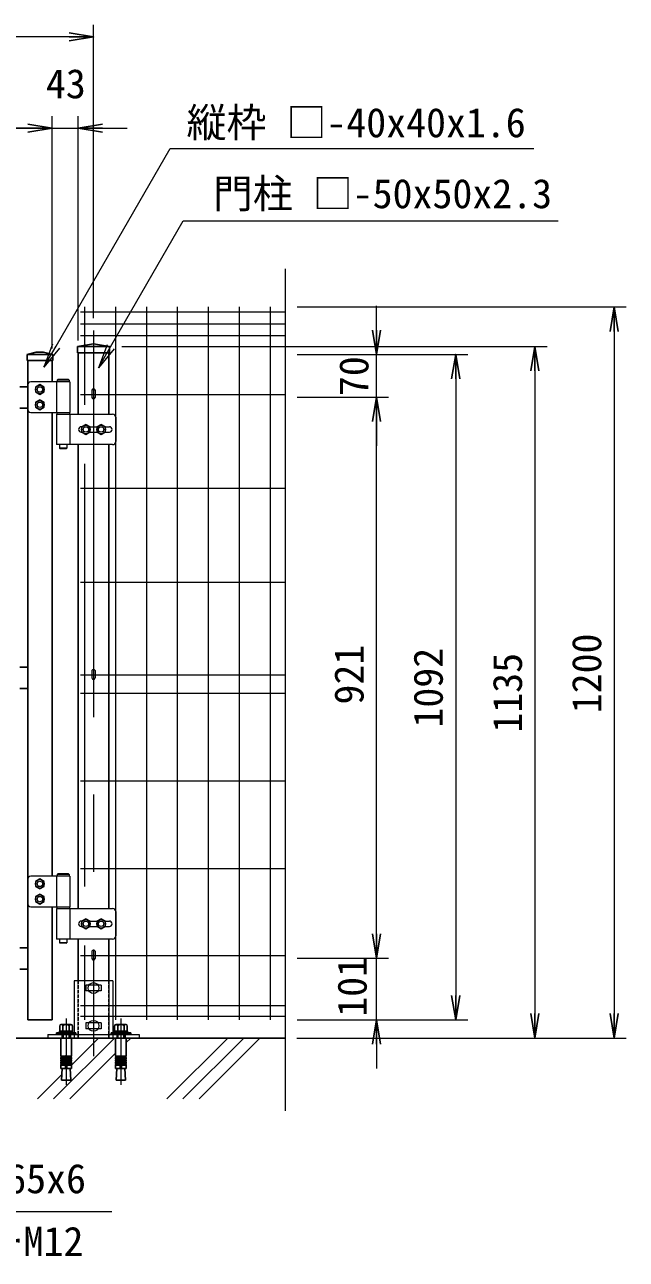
# Model space of a CAD drawing. Units: millimetres, scale not verified. Extents: x -3536 to 4864, y -2970 to 2970.
# Drawn here: x -1741 to -753, y -670 to 1356 of the extents above; entities that cross this region are included whole.
import ezdxf
from ezdxf.enums import TextEntityAlignment as Align

# ---------------------------------------------------------------- set-up
doc = ezdxf.new("R2010")
doc.units = ezdxf.units.MM
doc.header["$LTSCALE"] = 20
for name, pattern in [('DASHED', [7.5, 6, -1.5]), ('USER1', [50.8, 31.75, -6.35, 6.35, -6.35]), ('USER3', [0.375, 0.25, -0.125])]:
    doc.linetypes.add(name, pattern=pattern)
for name, color, linetype, lineweight in [('0-1_D-BMK', 2, 'USER1', 13), ('0-2_D-STR1', 1, 'Continuous', 25), ('0-3_D-STR3', 3, 'Continuous', 13), ('0-4_D-STR-TXT', 7, 'Continuous', 13), ('0-5_D-STR2', 7, 'Continuous', 13), ('0-6_D-STR-DIM', 7, 'Continuous', 13), ('0-7_0', 7, 'Continuous', 25), ('0-9_D-DCR-HCH', 7, 'Continuous', 13), ('0-A_D-BGD', 7, 'Continuous', 25)]:
    doc.layers.add(name, color=color, linetype=linetype, lineweight=lineweight)
doc.styles.add('ＭＳ ゴシック', font='')
doc.styles.get('ＭＳ ゴシック').set_extended_font_data('MS Gothic')

# ---------------------------------------------------------------- blocks, each defined once
blk = doc.blocks.new('_Open')
at = {"layer": '0-7_0'}
blk.add_line((-20, 3.33), (0, 0), dxfattribs=at)
blk.add_lwpolyline([(-20, -3.33), (0, 0), (-20, 0)], dxfattribs=at)
blk = doc.blocks.new('ベースプレート部品\u3000正面図')
at = {"layer": '0-3_D-STR3'}
for p, q in [((17927, 48401.4), (16666.9, 48401.4)), ((16666.9, 48401.4), (16666.9, 46641.4)), ((17546.8, 48256.4), (17046.7, 48256.4)), ((17046.7, 48256.4), (17046.7, 48066.4)), ((17546.7, 48256.4), (17546.7, 48066.4)), ((17927, 48401.4), (17927, 46641.4)), ((17546.7, 48066.4), (17046.8, 48066.4)), ((15797, 46641.4), (18797, 46641.4)), ((17546.8, 47016.4), (17046.7, 47016.4)), ((17046.7, 47016.4), (17046.7, 46826.4)), ((17546.7, 46826.4), (17046.8, 46826.4)), ((17546.7, 47016.4), (17546.7, 46826.4)), ((18797, 46641.4), (18797, 46521.4))]:
    blk.add_line(p, q, dxfattribs=at)
at = {"layer": '0-3_D-STR3', "linetype": 'DASHED'}
for p, q in [((16786.9, 48401.4), (16786.9, 46521.4)), ((17806.9, 46521.4), (17806.9, 48401.4)), ((16258.9, 46641.4), (16258.9, 46521.4)), ((16538.7, 46641.4), (16538.7, 46521.4)), ((16666.9, 46641.4), (16666.9, 46521.4)), ((17927, 46641.4), (17927, 46521.4)), ((18058.7, 46641.4), (18058.7, 46521.4)), ((18338.7, 46641.4), (18338.7, 46521.4))]:
    blk.add_line(p, q, dxfattribs=at)
at = {"layer": '0-3_D-STR3'}
blk.add_lwpolyline([(15797, 46641.4), (15797, 46521.4), (18797, 46521.4)], dxfattribs=at)

msp = doc.modelspace()

# ---------------------------------------------------------------- linework, layer by layer
at = {"layer": '0-1_D-BMK'}
for p, q in [((-1627.88, 854.55), (-1627.88, -337.01)), ((-1672.88, -275.1), (-1672.88, -384.1)), ((-1582.88, -275.1), (-1582.88, -384.1))]:
    msp.add_line(p, q, dxfattribs=at)
at = {"layer": '0-2_D-STR1'}
for p, q in [((-1627.88, 832.66), (-1654.38, 827.99)), ((-1694.88, 814.99), (-1736.88, 814.99)), ((-1736.88, 804.99), (-1736.88, 814.99)), ((-1709.88, 818.99), (-1694.88, 814.99)), ((-1694.88, 804.99), (-1694.88, 814.99)), ((-1654.38, 827.99), (-1654.38, 817.99)), ((-1654.38, 817.99), (-1601.38, 817.99)), ((-1652.88, 817.99), (-1652.88, 716.99)), ((-1601.38, 827.99), (-1611.88, 827.99)), ((-1611.88, 817.99), (-1601.38, 817.99)), ((-1602.88, 817.99), (-1602.88, 716.99)), ((-1601.38, 827.99), (-1601.38, 817.99)), ((-1736.88, 804.99), (-1694.88, 804.99)), ((-1735.88, 804.99), (-1735.88, -277.01)), ((-1695.88, 804.99), (-1695.88, 769.99)), ((-1735.88, 762.09), (-1748.88, 762.09)), ((-1735.88, 727.09), (-1748.88, 727.09)), ((-1695.88, 719.99), (-1695.88, -41.51)), ((-1652.88, 666.99), (-1652.88, -94.51)), ((-1602.88, 666.99), (-1602.88, -94.51)), ((-1735.88, 301.59), (-1748.88, 301.59)), ((-1735.88, 266.59), (-1748.88, 266.59)), ((-1695.88, -91.51), (-1695.88, -277.01)), ((-1735.88, -158.91), (-1748.88, -158.91)), ((-1652.88, -144.51), (-1652.88, -213.01)), ((-1602.88, -144.51), (-1602.88, -213.01)), ((-1735.88, -193.91), (-1748.88, -193.91)), ((-1695.88, -277.01), (-1735.88, -277.01)), ((-1602.88, -307.01), (-1652.88, -307.01))]:
    msp.add_line(p, q, dxfattribs=at)
at = {"layer": '0-2_D-STR1', "linetype": 'USER3'}
for p, q in [((-1652.88, -213.01), (-1652.88, -307.01)), ((-1602.88, -213.01), (-1602.88, -307.01))]:
    msp.add_line(p, q, dxfattribs=at)
at = {"layer": '0-2_D-STR1'}
for points in [[(-1627.88, 832.66), (-1601.38, 827.99), (-1654.38, 827.99)], [(-1709.88, 818.99), (-1721.88, 818.99), (-1736.88, 814.99)]]:
    msp.add_lwpolyline(points, dxfattribs=at)
at = {"layer": '0-3_D-STR3'}
for p, q in [((-1667.68, 772.99), (-1687.68, 772.99)), ((-1735.88, 764.99), (-1735.88, 724.99)), ((-1666.88, 769.99), (-1730.88, 769.99)), ((-1688.48, 769.99), (-1688.48, 719.99)), ((-1667.68, 769.99), (-1687.68, 769.99)), ((-1666.88, 769.99), (-1666.88, 719.99)), ((-1630.48, 756.71), (-1630.48, 744.54)), ((-1625.28, 756.71), (-1625.28, 744.54)), ((-1730.88, 719.99), (-1666.88, 719.99)), ((-1688.48, 716.99), (-1688.48, 666.99)), ((-1688.48, 716.99), (-1596.48, 716.99)), ((-1688.18, 719.99), (-1667.18, 719.99)), ((-1688.18, 719.99), (-1688.18, 716.99)), ((-1688.18, 716.99), (-1667.18, 716.99)), ((-1667.18, 719.99), (-1667.18, 716.99)), ((-1666.88, 716.99), (-1666.88, 666.99)), ((-1591.48, 711.99), (-1591.48, 671.99)), ((-1647.88, 696.49), (-1646.62, 696.49)), ((-1634.15, 696.49), (-1621.62, 696.49)), ((-1609.15, 696.49), (-1601.88, 696.49)), ((-1647.88, 687.49), (-1646.62, 687.49)), ((-1634.15, 687.49), (-1621.62, 687.49)), ((-1609.15, 687.49), (-1601.88, 687.49)), ((-1596.48, 666.99), (-1688.48, 666.99)), ((-1683.68, 666.99), (-1683.68, 660.99)), ((-1671.68, 660.99), (-1683.68, 660.99)), ((-1682.68, 659.99), (-1683.68, 660.99)), ((-1672.68, 659.99), (-1682.68, 659.99)), ((-1672.68, 659.99), (-1671.68, 660.99)), ((-1671.68, 666.99), (-1671.68, 660.99)), ((-1630.48, 296.21), (-1630.48, 284.04)), ((-1625.28, 296.21), (-1625.28, 284.04)), ((-1686.68, -37.51), (-1687.68, -38.51)), ((-1687.68, -38.51), (-1687.68, -41.51)), ((-1667.68, -38.51), (-1687.68, -38.51)), ((-1668.68, -37.51), (-1686.68, -37.51)), ((-1668.68, -37.51), (-1667.68, -38.51)), ((-1667.68, -38.51), (-1667.68, -41.51)), ((-1735.88, -46.51), (-1735.88, -86.51)), ((-1666.88, -41.51), (-1730.88, -41.51)), ((-1688.48, -41.51), (-1688.48, -91.51)), ((-1667.68, -41.51), (-1687.68, -41.51)), ((-1666.88, -41.51), (-1666.88, -91.51)), ((-1730.88, -91.51), (-1666.88, -91.51)), ((-1688.48, -94.51), (-1688.48, -144.51)), ((-1688.48, -94.51), (-1596.48, -94.51)), ((-1688.18, -91.51), (-1688.18, -94.51)), ((-1688.18, -94.51), (-1667.18, -94.51)), ((-1666.88, -94.51), (-1666.88, -144.51)), ((-1591.48, -99.51), (-1591.48, -139.51)), ((-1647.88, -115.01), (-1646.62, -115.01)), ((-1634.15, -115.01), (-1621.62, -115.01)), ((-1609.15, -115.01), (-1601.88, -115.01)), ((-1647.88, -124.01), (-1646.62, -124.01)), ((-1634.15, -124.01), (-1621.62, -124.01)), ((-1609.15, -124.01), (-1601.88, -124.01)), ((-1596.48, -144.51), (-1688.48, -144.51)), ((-1683.68, -144.51), (-1683.68, -150.51)), ((-1671.68, -144.51), (-1671.68, -150.51)), ((-1630.48, -164.29), (-1630.48, -176.46)), ((-1625.28, -164.29), (-1625.28, -176.46)), ((-1681.53, -307.01), (-1664.23, -307.01)), ((-1591.53, -307.01), (-1574.23, -307.01))]:
    msp.add_line(p, q, dxfattribs=at)
at = {"layer": '0-3_D-STR3', "lineweight": 25}
for p, q in [((-1688.88, -298.71), (-1688.88, -301.01)), ((-1656.88, -298.71), (-1688.88, -298.71)), ((-1688.88, -301.01), (-1656.88, -301.01)), ((-1662.13, -295.71), (-1683.63, -295.71)), ((-1683.63, -295.71), (-1683.63, -298.71)), ((-1683.63, -298.71), (-1662.13, -298.71)), ((-1683.27, -287.41), (-1683.27, -295.71)), ((-1683.27, -295.71), (-1662.49, -295.71)), ((-1665.09, -284.91), (-1680.68, -284.91)), ((-1678.88, -284.91), (-1666.88, -284.91)), ((-1678.88, -301.01), (-1678.88, -307.01)), ((-1678.08, -295.71), (-1678.08, -287.41)), ((-1677.8, -307.01), (-1677.8, -301.01)), ((-1674.38, -295.71), (-1673.58, -298.71)), ((-1671.38, -298.71), (-1672.19, -295.71)), ((-1667.96, -307.01), (-1667.96, -301.01)), ((-1667.69, -295.71), (-1667.69, -287.41)), ((-1666.88, -307.01), (-1666.88, -301.01)), ((-1662.49, -295.71), (-1662.49, -287.41)), ((-1662.13, -298.71), (-1662.13, -295.71)), ((-1656.88, -301.01), (-1656.88, -298.71)), ((-1598.88, -298.71), (-1598.88, -301.01)), ((-1566.88, -298.71), (-1598.88, -298.71)), ((-1598.88, -301.01), (-1566.88, -301.01)), ((-1572.13, -295.71), (-1593.63, -295.71)), ((-1593.63, -295.71), (-1593.63, -298.71)), ((-1593.63, -298.71), (-1572.13, -298.71)), ((-1593.27, -287.41), (-1593.27, -295.71)), ((-1593.27, -295.71), (-1572.49, -295.71)), ((-1575.09, -284.91), (-1590.68, -284.91)), ((-1588.88, -284.91), (-1576.88, -284.91)), ((-1588.88, -301.01), (-1588.88, -307.01)), ((-1588.08, -295.71), (-1588.08, -287.41)), ((-1587.8, -307.01), (-1587.8, -301.01)), ((-1584.38, -295.71), (-1583.58, -298.71)), ((-1581.38, -298.71), (-1582.19, -295.71)), ((-1577.96, -307.01), (-1577.96, -301.01)), ((-1577.69, -295.71), (-1577.69, -287.41)), ((-1576.88, -307.01), (-1576.88, -301.01)), ((-1572.49, -295.71), (-1572.49, -287.41)), ((-1572.13, -298.71), (-1572.13, -295.71)), ((-1566.88, -301.01), (-1566.88, -298.71)), ((-1681.53, -307.01), (-1681.53, -337.05)), ((-1664.23, -307.01), (-1664.23, -337.05)), ((-1591.53, -307.01), (-1591.53, -337.05)), ((-1574.23, -307.01), (-1574.23, -337.05)), ((-1673.88, -337.05), (-1681.53, -337.05)), ((-1681.53, -339.55), (-1681.1, -337.09)), ((-1681.53, -339.55), (-1673.88, -339.55)), ((-1681.53, -339.55), (-1681.53, -341.05)), ((-1681.53, -341.05), (-1673.88, -341.05)), ((-1681.53, -343.55), (-1681.1, -341.09)), ((-1681.53, -343.55), (-1673.88, -343.55)), ((-1681.53, -343.55), (-1681.53, -345.05)), ((-1673.88, -337.05), (-1673.88, -357.01)), ((-1671.88, -337.05), (-1664.23, -337.05)), ((-1671.88, -337.05), (-1671.88, -357.01)), ((-1664.23, -339.55), (-1671.88, -339.55)), ((-1664.23, -341.05), (-1671.88, -341.05)), ((-1664.23, -343.55), (-1671.88, -343.55)), ((-1664.23, -339.55), (-1664.67, -337.09)), ((-1664.23, -343.55), (-1664.67, -341.09)), ((-1664.23, -339.55), (-1664.23, -341.05)), ((-1664.23, -343.55), (-1664.23, -345.05)), ((-1583.88, -337.05), (-1591.53, -337.05)), ((-1591.53, -339.55), (-1591.1, -337.09)), ((-1591.53, -339.55), (-1583.88, -339.55)), ((-1591.53, -339.55), (-1591.53, -341.05)), ((-1591.53, -341.05), (-1583.88, -341.05)), ((-1591.53, -343.55), (-1591.1, -341.09)), ((-1591.53, -343.55), (-1583.88, -343.55)), ((-1591.53, -343.55), (-1591.53, -345.05)), ((-1583.88, -337.05), (-1583.88, -357.01)), ((-1581.88, -337.05), (-1574.23, -337.05)), ((-1581.88, -337.05), (-1581.88, -357.01)), ((-1574.23, -339.55), (-1581.88, -339.55)), ((-1574.23, -341.05), (-1581.88, -341.05)), ((-1574.23, -343.55), (-1581.88, -343.55)), ((-1574.23, -339.55), (-1574.67, -337.09)), ((-1574.23, -343.55), (-1574.67, -341.09)), ((-1574.23, -339.55), (-1574.23, -341.05)), ((-1574.23, -343.55), (-1574.23, -345.05)), ((-1681.53, -345.05), (-1673.88, -345.05)), ((-1681.53, -347.55), (-1681.1, -345.09)), ((-1681.53, -347.55), (-1673.88, -347.55)), ((-1681.53, -347.55), (-1681.53, -349.05)), ((-1681.53, -351.51), (-1681.1, -349.05)), ((-1681.53, -349.05), (-1673.88, -349.05)), ((-1681.53, -351.51), (-1673.88, -351.51)), ((-1681.53, -351.51), (-1681.53, -357.01)), ((-1681.53, -357.01), (-1664.23, -357.01)), ((-1679.38, -357.01), (-1680.46, -376.11)), ((-1664.23, -345.05), (-1671.88, -345.05)), ((-1664.23, -347.55), (-1671.88, -347.55)), ((-1664.23, -349.05), (-1671.88, -349.05)), ((-1664.23, -351.51), (-1671.88, -351.51)), ((-1666.39, -357.01), (-1665.3, -376.11)), ((-1664.23, -347.55), (-1664.67, -345.09)), ((-1664.23, -351.51), (-1664.67, -349.05)), ((-1664.23, -347.55), (-1664.23, -349.05)), ((-1664.23, -351.51), (-1664.23, -357.01)), ((-1591.53, -345.05), (-1583.88, -345.05)), ((-1591.53, -347.55), (-1591.1, -345.09)), ((-1591.53, -347.55), (-1583.88, -347.55)), ((-1591.53, -347.55), (-1591.53, -349.05)), ((-1591.53, -351.51), (-1591.1, -349.05)), ((-1591.53, -349.05), (-1583.88, -349.05)), ((-1591.53, -351.51), (-1583.88, -351.51)), ((-1591.53, -351.51), (-1591.53, -357.01)), ((-1591.53, -357.01), (-1574.23, -357.01)), ((-1589.38, -357.01), (-1590.46, -376.11)), ((-1574.23, -345.05), (-1581.88, -345.05)), ((-1574.23, -347.55), (-1581.88, -347.55)), ((-1574.23, -349.05), (-1581.88, -349.05)), ((-1574.23, -351.51), (-1581.88, -351.51)), ((-1576.39, -357.01), (-1575.3, -376.11)), ((-1574.23, -347.55), (-1574.67, -345.09)), ((-1574.23, -351.51), (-1574.67, -349.05)), ((-1574.23, -347.55), (-1574.23, -349.05)), ((-1574.23, -351.51), (-1574.23, -357.01)), ((-1665.3, -376.11), (-1680.46, -376.11)), ((-1575.3, -376.11), (-1590.46, -376.11))]:
    msp.add_line(p, q, dxfattribs=at)
at = {"layer": '0-3_D-STR3'}
for points in [[(-1668.68, 773.99), (-1686.68, 773.99), (-1687.68, 772.99), (-1687.68, 769.99)], [(-1668.68, 773.99), (-1667.68, 772.99), (-1667.68, 769.99)], [(-1688.18, -91.51), (-1667.18, -91.51), (-1667.18, -94.51)], [(-1672.68, -151.51), (-1671.68, -150.51), (-1683.68, -150.51)], [(-1672.68, -151.51), (-1682.68, -151.51), (-1683.68, -150.51)]]:
    msp.add_lwpolyline(points, dxfattribs=at)
for points in [[(-1715.88, 765.59), (-1722.9, 761.54), (-1722.9, 753.44), (-1715.88, 749.39), (-1708.87, 753.44), (-1708.87, 761.54)], [(-1715.88, 740.59), (-1722.9, 736.54), (-1722.9, 728.44), (-1715.88, 724.39), (-1708.87, 728.44), (-1708.87, 736.54)], [(-1640.38, 700.09), (-1647.4, 696.04), (-1647.4, 687.94), (-1640.38, 683.89), (-1633.37, 687.94), (-1633.37, 696.04)], [(-1615.38, 700.09), (-1622.4, 696.04), (-1622.4, 687.94), (-1615.38, 683.89), (-1608.37, 687.94), (-1608.37, 696.04)], [(-1715.88, -45.91), (-1722.9, -49.96), (-1722.9, -58.06), (-1715.88, -62.11), (-1708.87, -58.06), (-1708.87, -49.96)], [(-1715.88, -70.91), (-1722.9, -74.96), (-1722.9, -83.06), (-1715.88, -87.11), (-1708.87, -83.06), (-1708.87, -74.96)], [(-1640.38, -111.41), (-1647.4, -115.46), (-1647.4, -123.56), (-1640.38, -127.61), (-1633.37, -123.56), (-1633.37, -115.46)], [(-1615.38, -111.41), (-1622.4, -115.46), (-1622.4, -123.56), (-1615.38, -127.61), (-1608.37, -123.56), (-1608.37, -115.46)]]:
    msp.add_lwpolyline(points, close=True, dxfattribs=at)
for centre, radius in [((-1715.88, 757.49), 7.03), ((-1715.88, 757.49), 4.5), ((-1715.88, 732.49), 7.03), ((-1715.88, 732.49), 4.5), ((-1640.38, 691.99), 7.03), ((-1640.38, 691.99), 4.5), ((-1615.38, 691.99), 7.03), ((-1615.38, 691.99), 4.5), ((-1715.88, -54.01), 7.03), ((-1715.88, -54.01), 4.5), ((-1715.88, -79.01), 7.03), ((-1715.88, -79.01), 4.5), ((-1640.38, -119.51), 7.03), ((-1640.38, -119.51), 4.5), ((-1615.38, -119.51), 7.03), ((-1615.38, -119.51), 4.5), ((-1627.88, -225.01), 9), ((-1627.88, -287.01), 9)]:
    msp.add_circle(centre, radius, dxfattribs=at)
for centre, radius, start, end in [((-1730.88, 764.99), 5, 90, 180), ((-1627.88, 744.54), 2.6, 180, 0), ((-1730.88, 724.99), 5, 180, 270), ((-1596.48, 711.99), 5, 0, 90), ((-1647.88, 691.99), 4.5, 90, 180), ((-1647.88, 691.99), 4.5, 180, 270), ((-1601.88, 691.99), 4.5, 0, 90), ((-1601.88, 691.99), 4.5, 270, 0), ((-1596.48, 671.99), 5, 270, 0), ((-1627.88, 284.04), 2.6, 180, 0), ((-1730.88, -46.51), 5, 90, 180), ((-1730.88, -86.51), 5, 180, 270), ((-1596.48, -99.51), 5, 0, 90), ((-1647.88, -119.51), 4.5, 90, 180), ((-1647.88, -119.51), 4.5, 180, 270), ((-1601.88, -119.51), 4.5, 0, 90), ((-1601.88, -119.51), 4.5, 270, 0), ((-1596.48, -139.51), 5, 270, 0), ((-1627.88, -176.46), 2.6, 180, 0)]:
    msp.add_arc(centre, radius, start, end, dxfattribs=at)
at = {"layer": '0-3_D-STR3', "lineweight": 25}
for centre, radius, start, end in [((-1680.68, -287.51), 2.6, 2.20423, 177.79577), ((-1672.88, -291.56), 6.65, 38.61324, 141.38676), ((-1665.09, -287.51), 2.6, 2.20423, 177.79577), ((-1590.68, -287.51), 2.6, 2.20423, 177.79577), ((-1582.88, -291.56), 6.65, 38.61324, 141.38676), ((-1575.09, -287.51), 2.6, 2.20423, 177.79577), ((-1672.88, -337.05), 1, 0, 180), ((-1582.88, -337.05), 1, 0, 180)]:
    msp.add_arc(centre, radius, start, end, dxfattribs=at)
at = {"layer": '0-3_D-STR3'}
for centre in [(-1627.88, 756.69), (-1627.88, 296.19), (-1627.88, -164.31)]:
    msp.add_ellipse(centre, major_axis=(-2.6, 0), ratio=0.649974, start_param=3.1415927, end_param=6.2831853, dxfattribs=at)
at = {"layer": '0-4_D-STR-TXT'}
msp.add_lwpolyline([(-2554.21, -335.68), (-2582.88, -307.01), (-2559.63, -339.56), (-2379.58, -591.62), (-1604.75, -591.62), (-1597.55, -591.62)], dxfattribs=at)
at = {"layer": '0-5_D-STR2'}
for p, q in [((-1642.1, 732.19), (-1642.1, 892.99)), ((-1591.33, -277.01), (-1591.33, 892.99)), ((-1540.56, -277.01), (-1540.56, 892.99)), ((-1489.79, -277.01), (-1489.79, 892.99)), ((-1439.02, -277.01), (-1439.02, 892.99)), ((-1388.25, -277.01), (-1388.25, 892.99)), ((-1337.48, -277.01), (-1337.48, 892.99)), ((-1313.49, 884.56), (-1649.08, 884.56)), ((-1313.49, 864.99), (-1649.08, 864.99)), ((-1313.49, 845.42), (-1649.08, 845.42)), ((-1313.49, 748.99), (-1649.08, 748.99)), ((-1642.1, -58.56), (-1642.1, 635.54)), ((-1313.49, 594.99), (-1649.08, 594.99)), ((-1313.49, 440.99), (-1649.08, 440.99)), ((-1313.49, 288.49), (-1649.08, 288.49)), ((-1313.49, 258.49), (-1649.08, 258.49)), ((-1313.49, 114.49), (-1649.08, 114.49)), ((-1313.49, -29.51), (-1649.08, -29.51)), ((-1642.1, -277.01), (-1642.1, -155.21)), ((-1313.49, -172.01), (-1649.08, -172.01)), ((-1313.49, -254.01), (-1649.08, -254.01)), ((-1313.49, -271.61), (-1649.08, -271.61))]:
    msp.add_line(p, q, dxfattribs=at)
at = {"layer": '0-6_D-STR-DIM'}
for p, q in [((-1627.88, 874.55), (-1627.88, 1356.36)), ((-1667.88, 1336.36), (-2617.88, 1336.36)), ((-1695.88, 824.99), (-1695.88, 1206.36)), ((-1695.88, 824.99), (-1695.88, 1206.36)), ((-1652.88, 837.99), (-1652.88, 1206.36)), ((-2579.88, 1186.36), (-1735.88, 1186.36)), ((-1735.88, 1186.36), (-1775.88, 1186.36)), ((-1695.88, 1186.36), (-1652.88, 1186.36)), ((-1612.88, 1186.36), (-1572.88, 1186.36)), ((-1313.49, 955.6), (-1313.49, -426.64)), ((-1293.49, 892.99), (-753.49, 892.99)), ((-1163.49, 854.99), (-1163.49, 894.99)), ((-773.49, 852.99), (-773.49, -267.01)), ((-1683.55, 825.51), (-1709.32, 794.2)), ((-1593.99, 824.38), (-1619.76, 793.07)), ((-1581.38, 827.99), (-883.49, 827.99)), ((-1293.49, 814.99), (-1143.49, 814.99)), ((-1293.49, 814.99), (-1013.49, 814.99)), ((-1163.49, 744.99), (-1163.49, 814.99)), ((-1033.49, 774.99), (-1033.49, -237.01)), ((-903.49, 787.99), (-903.49, -267.01)), ((-1293.49, 744.99), (-1143.49, 744.99)), ((-1273.49, 744.99), (-1143.49, 744.99)), ((-1163.49, -136.01), (-1163.49, 704.99)), ((-1163.49, 704.99), (-1163.49, 664.99)), ((-1163.49, -136.01), (-1163.49, -96.01)), ((-1293.49, -176.01), (-1143.49, -176.01)), ((-1293.49, -176.01), (-1143.49, -176.01)), ((-1163.49, -277.01), (-1163.49, -176.01)), ((-1293.49, -277.01), (-1143.49, -277.01)), ((-1293.49, -277.01), (-1013.49, -277.01)), ((-1294.34, -307.01), (-883.49, -307.01)), ((-1294.34, -307.01), (-753.49, -307.01)), ((-1163.49, -317.01), (-1163.49, -357.01))]:
    msp.add_line(p, q, dxfattribs=at)
for points in [[(-1695.09, 832.18), (-1709.32, 794.2), (-1689.32, 828.84), (-1502, 1153.29), (-912.37, 1153.29), (-905.17, 1153.29)], [(-1605.54, 831.04), (-1619.76, 793.07), (-1599.76, 827.71), (-1480.53, 1034.23), (-872.69, 1034.23), (-865.49, 1034.23)]]:
    msp.add_lwpolyline(points, dxfattribs=at)
at = {"layer": '0-9_D-DCR-HCH'}
for p, q in [((-1693.32, -407.01), (-1593.32, -307.01)), ((-1664.25, -351.43), (-1619.83, -307.01)), ((-1574.24, -314.45), (-1566.8, -307.01)), ((-1507.7, -407.01), (-1407.7, -307.01)), ((-1481.18, -407.01), (-1381.18, -307.01)), ((-1454.67, -407.01), (-1354.67, -307.01)), ((-1666.8, -407.01), (-1591.54, -331.75)), ((-1719.83, -407.01), (-1679.95, -367.13))]:
    msp.add_line(p, q, dxfattribs=at)
at = {"layer": '0-A_D-BGD'}
msp.add_line((-2972.27, -307.01), (-1314.34, -307.01), dxfattribs=at)

# ---------------------------------------------------------------- block references
at = {"layer": '0-6_D-STR-DIM'}
for name, p, xscale, yscale in [('_Open', (-1627.88, 1336.36), 2, 2), ('_Open', (-1695.88, 1186.36), 2, 2), ('_Open', (-1695.88, 1186.36), 2, 2), ('ベースプレート部品\u3000正面図', (-2492.73, -2633.08), 0.05, 0.05)]:
    msp.add_blockref(name, p, dxfattribs=dict(at, xscale=xscale, yscale=yscale))
at = {"layer": '0-6_D-STR-DIM', "xscale": 2, "yscale": 2}
for p, rotation in [((-1652.88, 1186.36), 180), ((-773.49, 892.99), 90), ((-1163.49, 814.99), 270), ((-1033.49, 814.99), 90), ((-903.49, 827.99), 90), ((-1163.49, 744.99), 90), ((-1163.49, 744.99), 90), ((-1163.49, -176.01), 270), ((-1163.49, -176.01), 270), ((-1033.49, -277.01), 270), ((-1163.49, -277.01), 90), ((-903.49, -307.01), 270), ((-773.49, -307.01), 270)]:
    msp.add_blockref('_Open', p, dxfattribs=dict(at, rotation=rotation))

# ---------------------------------------------------------------- texts
at = {"layer": '0-4_D-STR-TXT', "style": 'ＭＳ ゴシック'}
for s, p in [('縦枠 □-40x40x1.6', (-1475.21, 1157.17)), ('門柱 □-50x50x2.3', (-1431.95, 1040.67)), (' 2-150x65x6', (-2000.1, -576.22)), ('他穿孔めねじアンカーM12', (-2398.51, -679.24))]:
    msp.add_text(s, height=48.09, dxfattribs=at).set_placement(p, align=Align.BOTTOM_LEFT)
at = {"layer": '0-6_D-STR-DIM', "style": 'ＭＳ ゴシック'}
msp.add_text('43', height=48.09, dxfattribs=at).set_placement((-1705.98, 1221.11), align=Align.BOTTOM_LEFT)
for s, p in [('70', (-1162.25, 746.74)), ('1200', (-780.24, 226.09)), ('921', (-1170.24, 240.44)), ('1092', (-1040.24, 202.61)), ('1135', (-910.24, 194.24)), ('101', (-1165.07, -272.09))]:
    msp.add_text(s, height=48.09, rotation=90, dxfattribs=at).set_placement(p, align=Align.BOTTOM_LEFT)

doc.saveas('drawing.dxf')
